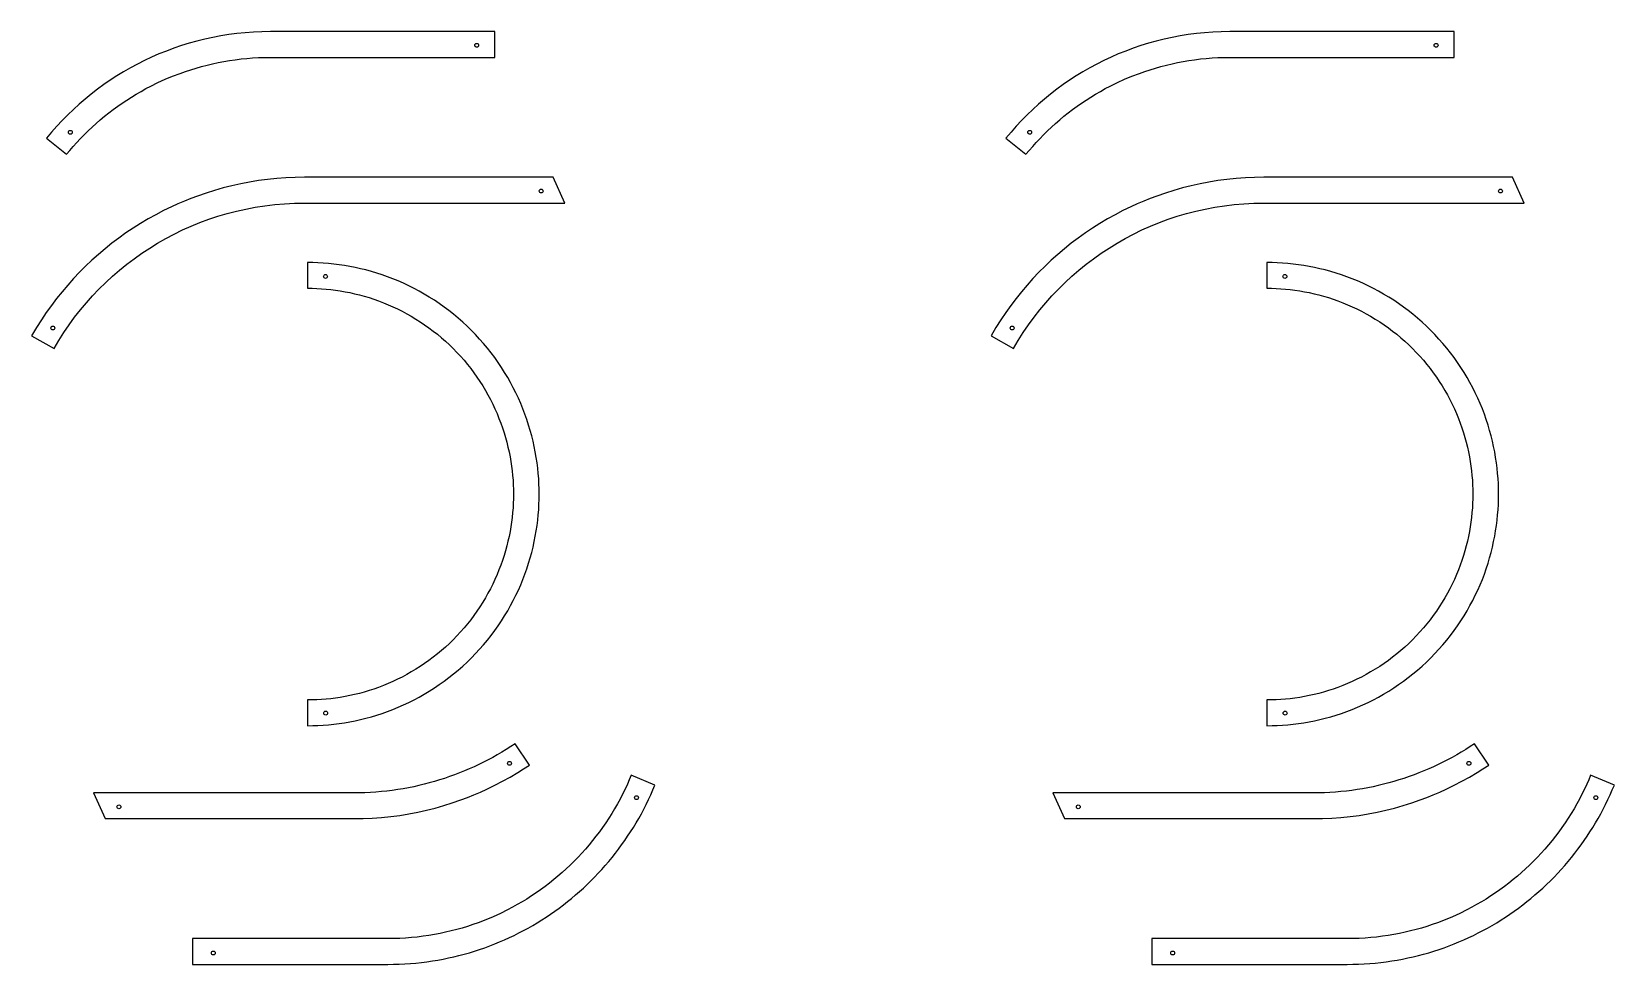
# Model space of a CAD drawing. Header units: millimetres. Extents: x -5172 to 15661, y -1212 to 2364.
# Drawn here: x 7136 to 9596, y -1118 to 332 of the extents above; entities that cross this region are included whole.
import ezdxf

# ---------------------------------------------------------------- set-up
doc = ezdxf.new("R2010")
doc.units = ezdxf.units.MM
doc.layers.get('0').update_dxf_attribs({"color": 18, "true_color": 0x000000})
doc.layers.add('TOP$Visible$Curves', color=1, linetype='Continuous', true_color=0xff0000)

msp = doc.modelspace()

# ---------------------------------------------------------------- linework, layer by layer
for points in [[(7506.6, 332.2), (7493.5, 332), (7480.5, 331.5), (7467.6, 330.5), (7454.7, 329.2), (7442, 327.6), (7429.4, 325.6), (7417, 323.2), (7404.6, 320.5), (7392.4, 317.5), (7380.3, 314.2), (7368.4, 310.5), (7356.6, 306.5), (7344.9, 302.1), (7333.4, 297.5), (7322.1, 292.6), (7310.9, 287.3), (7299.9, 281.8), (7289.1, 276), (7278.4, 269.9), (7268, 263.5), (7257.7, 256.8), (7247.6, 249.8), (7237.7, 242.6), (7228.1, 235.2), (7218.6, 227.5), (7209.4, 219.5), (7200.4, 211.3), (7191.6, 202.8), (7183, 194.1), (7174.7, 185.2), (7166.6, 176.1), (7158.8, 166.7)], [(7855.6, 332.2), (7615.7, 332.2), (7536.6, 332.2), (7514.4, 332.2), (7508.6, 332.2), (7507.1, 332.2), (7506.7, 332.2), (7506.6, 332.2), (7506.6, 332.2), (7506.6, 332.2)], [(7506.6, 292.2), (7855.6, 292.2), (7855.6, 332.2)], [(8997.9, 332.2), (8984.8, 332), (8971.8, 331.5), (8958.9, 330.5), (8946.1, 329.2), (8933.4, 327.6), (8920.8, 325.6), (8908.3, 323.2), (8895.9, 320.5), (8883.7, 317.5), (8871.6, 314.2), (8859.7, 310.5), (8847.9, 306.5), (8836.2, 302.1), (8824.7, 297.5), (8813.4, 292.6), (8802.2, 287.3), (8791.2, 281.8), (8780.4, 276), (8769.8, 269.9), (8759.3, 263.5), (8749, 256.8), (8738.9, 249.8), (8729.1, 242.6), (8719.4, 235.2), (8710, 227.5), (8700.7, 219.5), (8691.7, 211.3), (8682.9, 202.8), (8674.4, 194.1), (8666, 185.2), (8658, 176.1), (8650.1, 166.7)], [(9347, 332.2), (9107, 332.2), (9027.9, 332.2), (9005.8, 332.2), (8999.9, 332.2), (8998.4, 332.2), (8998.1, 332.2), (8998, 332.2), (8997.9, 332.2), (8997.9, 332.2)], [(8997.9, 292.2), (9347, 292.2), (9347, 332.2)], [(7189.8, 141.5), (7195, 147.7), (7200.2, 153.8), (7205.6, 159.8), (7211.1, 165.6), (7217.1, 171.8), (7223.2, 177.8), (7229.4, 183.7), (7235.8, 189.5), (7242.3, 195.1), (7248.9, 200.6), (7255.6, 205.9), (7262.4, 211.1), (7269.3, 216.2), (7276.4, 221.2), (7283.6, 225.9), (7290.8, 230.6), (7298.2, 235.1), (7305.6, 239.4), (7313.2, 243.6), (7320.8, 247.6), (7331.9, 253.1), (7343.2, 258.2), (7354.7, 263), (7366.2, 267.4), (7374.5, 270.4), (7382.9, 273.1), (7391.2, 275.7), (7399.7, 278.1), (7408.3, 280.3), (7416.9, 282.3), (7425.6, 284.2), (7434.3, 285.8), (7443.2, 287.3), (7452.1, 288.6), (7461, 289.7), (7470, 290.6), (7479.1, 291.3), (7488.3, 291.8), (7497.4, 292.1), (7506.6, 292.2)], [(8681.2, 141.5), (8686.3, 147.7), (8691.6, 153.8), (8697, 159.8), (8702.5, 165.6), (8708.4, 171.8), (8714.5, 177.8), (8720.8, 183.7), (8727.1, 189.5), (8733.6, 195.1), (8740.2, 200.6), (8746.9, 205.9), (8753.7, 211.1), (8760.7, 216.2), (8767.7, 221.2), (8774.9, 225.9), (8782.2, 230.6), (8789.5, 235.1), (8797, 239.4), (8804.5, 243.6), (8812.1, 247.6), (8823.3, 253.1), (8834.6, 258.2), (8846, 263), (8857.6, 267.4), (8865.9, 270.4), (8874.2, 273.1), (8882.6, 275.7), (8891, 278.1), (8899.6, 280.3), (8908.2, 282.3), (8916.9, 284.2), (8925.6, 285.8), (8934.5, 287.3), (8943.4, 288.6), (8952.4, 289.7), (8961.3, 290.6), (8970.4, 291.3), (8979.6, 291.8), (8988.8, 292.1), (8997.9, 292.2)], [(7158.8, 166.7), (7189.8, 141.5)], [(8650.1, 166.7), (8681.2, 141.5)], [(8067.4, -823.8), (8064.6, -830.7), (8061.6, -837.5), (8057.9, -845.3), (8054.1, -853), (8050.2, -860.7), (8046, -868.3), (8041.7, -875.8), (8037.3, -883.2), (8032.7, -890.5), (8027.9, -897.7), (8023, -904.7), (8018, -911.7), (8012.8, -918.6), (8007.5, -925.3), (8002.1, -931.9), (7996.5, -938.4), (7990.8, -944.8), (7984.9, -951.1), (7978.9, -957.3), (7972.8, -963.3), (7966.6, -969.2), (7960.2, -974.9), (7953.7, -980.6), (7947.1, -986), (7940.4, -991.4), (7933.6, -996.6), (7926.7, -1001.7), (7919.6, -1006.6), (7912.5, -1011.4), (7905.2, -1016.1), (7897.8, -1020.5), (7890.4, -1024.9), (7882.9, -1029), (7875.2, -1033), (7864.1, -1038.5), (7852.8, -1043.7), (7841.4, -1048.5), (7829.8, -1052.9), (7821.5, -1055.8), (7813.2, -1058.6), (7804.8, -1061.2), (7796.3, -1063.5), (7787.7, -1065.8), (7779.1, -1067.8), (7770.4, -1069.6), (7761.7, -1071.3), (7752.8, -1072.8), (7743.9, -1074.1), (7735, -1075.2), (7726, -1076.1), (7716.9, -1076.8), (7707.7, -1077.3), (7698.6, -1077.6), (7689.4, -1077.7)], [(8104.5, -838.9), (8067.4, -823.8)], [(9558.8, -823.8), (9555.9, -830.7), (9552.9, -837.5), (9549.3, -845.3), (9545.5, -853), (9541.5, -860.7), (9537.4, -868.3), (9533.1, -875.8), (9528.6, -883.2), (9524, -890.5), (9519.3, -897.7), (9514.4, -904.7), (9509.3, -911.7), (9504.2, -918.6), (9498.9, -925.3), (9493.4, -931.9), (9487.8, -938.4), (9482.1, -944.8), (9476.2, -951.1), (9470.2, -957.3), (9464.1, -963.3), (9457.9, -969.2), (9451.5, -974.9), (9445.1, -980.6), (9438.5, -986), (9431.8, -991.4), (9425, -996.6), (9418, -1001.7), (9410.9, -1006.6), (9403.8, -1011.4), (9396.5, -1016.1), (9389.2, -1020.5), (9381.7, -1024.9), (9374.2, -1029), (9366.6, -1033), (9355.4, -1038.5), (9344.1, -1043.7), (9332.7, -1048.5), (9321.1, -1052.9), (9312.8, -1055.8), (9304.5, -1058.6), (9296.1, -1061.2), (9287.7, -1063.5), (9279.1, -1065.8), (9270.4, -1067.8), (9261.8, -1069.6), (9253.1, -1071.3), (9244.2, -1072.8), (9235.3, -1074.1), (9226.3, -1075.2), (9217.4, -1076.1), (9208.2, -1076.8), (9199.1, -1077.3), (9189.9, -1077.6), (9180.7, -1077.7)], [(9595.8, -838.9), (9558.8, -823.8)], [(7689.4, -1117.7), (7698.2, -1117.6), (7706.9, -1117.3), (7715.6, -1116.9), (7724.3, -1116.3), (7732.9, -1115.6), (7741.4, -1114.7), (7749.9, -1113.6), (7758.4, -1112.4), (7766.8, -1111), (7775.1, -1109.5), (7783.4, -1107.8), (7791.6, -1106), (7799.8, -1104), (7807.9, -1101.8), (7816, -1099.6), (7824, -1097.1), (7831.9, -1094.5), (7839.8, -1091.8), (7847.6, -1089), (7855.3, -1086), (7863, -1082.8), (7870.6, -1079.6), (7878.1, -1076.1), (7885.5, -1072.6), (7892.9, -1068.9), (7900.2, -1065.1), (7907.4, -1061.2), (7914.5, -1057.1), (7921.6, -1052.9), (7928.5, -1048.6), (7935.4, -1044.2), (7942.2, -1039.6), (7948.9, -1035), (7955.5, -1030.2), (7962.1, -1025.3), (7968.5, -1020.2), (7974.8, -1015.1), (7981, -1009.8), (7987.2, -1004.5), (7993.2, -999), (7999.2, -993.4), (8005, -987.7), (8010.7, -981.9), (8016.4, -976.1), (8021.9, -970.1), (8027.3, -964), (8032.6, -957.8), (8037.8, -951.5), (8042.9, -945.1), (8047.8, -938.6), (8052.7, -932.1), (8057.4, -925.4), (8062, -918.6), (8066.5, -911.8), (8070.9, -904.9), (8075.1, -897.9), (8079.3, -890.8), (8083.3, -883.6), (8087.1, -876.4), (8090.9, -869), (8094.5, -861.6), (8097.9, -854.1), (8101.3, -846.6), (8104.5, -838.9)], [(9180.7, -1117.7), (9189.5, -1117.6), (9198.3, -1117.3), (9206.9, -1116.9), (9215.6, -1116.3), (9224.2, -1115.6), (9232.7, -1114.7), (9241.2, -1113.6), (9249.7, -1112.4), (9258.1, -1111), (9266.4, -1109.5), (9274.7, -1107.8), (9283, -1106), (9291.2, -1104), (9299.3, -1101.8), (9307.3, -1099.6), (9315.3, -1097.1), (9323.3, -1094.5), (9331.1, -1091.8), (9338.9, -1089), (9346.7, -1086), (9354.3, -1082.8), (9361.9, -1079.6), (9369.4, -1076.1), (9376.9, -1072.6), (9384.2, -1068.9), (9391.5, -1065.1), (9398.7, -1061.2), (9405.9, -1057.1), (9412.9, -1052.9), (9419.9, -1048.6), (9426.8, -1044.2), (9433.5, -1039.6), (9440.3, -1035), (9446.9, -1030.2), (9453.4, -1025.3), (9459.8, -1020.2), (9466.1, -1015.1), (9472.4, -1009.8), (9478.5, -1004.5), (9484.6, -999), (9490.5, -993.4), (9496.3, -987.7), (9502.1, -981.9), (9507.7, -976.1), (9513.2, -970.1), (9518.6, -964), (9523.9, -957.8), (9529.1, -951.5), (9534.2, -945.1), (9539.2, -938.6), (9544, -932.1), (9548.8, -925.4), (9553.4, -918.6), (9557.9, -911.8), (9562.2, -904.9), (9566.5, -897.9), (9570.6, -890.8), (9574.6, -883.6), (9578.5, -876.4), (9582.2, -869), (9585.8, -861.6), (9589.3, -854.1), (9592.6, -846.6), (9595.8, -838.9)], [(7689.4, -1077.7), (7385.4, -1077.7), (7385.4, -1117.7)], [(9180.7, -1077.7), (8876.7, -1077.7), (8876.7, -1117.7)], [(7385.4, -1117.7), (7596.8, -1117.7), (7664.2, -1117.7), (7682.8, -1117.7), (7687.7, -1117.7), (7689, -1117.7), (7689.3, -1117.7), (7689.4, -1117.7), (7689.4, -1117.7), (7689.4, -1117.7)], [(8876.7, -1117.7), (9088.1, -1117.7), (9155.5, -1117.7), (9174.2, -1117.7), (9179.1, -1117.7), (9180.3, -1117.7), (9180.6, -1117.7), (9180.7, -1117.7), (9180.7, -1117.7), (9180.7, -1117.7)]]:
    msp.add_lwpolyline(points)
at = {"color": 7}
for centre in [(7827.4, 311), (9318.7, 311), (7195.7, 175.8), (8687, 175.8), (7927.5, 84.4), (9418.8, 84.4), (7592.4, -48.3), (9083.7, -48.3), (7168.4, -128.5), (8659.7, -128.5), (7592.6, -727.1), (9084, -727.1), (7878.3, -805.2), (9369.7, -805.2), (8075.7, -858.6), (9567, -858.6), (7271.2, -872.8), (8762.5, -872.8), (7417.9, -1100), (8909.2, -1100)]:
    msp.add_circle(centre, 3, dxfattribs=at)
at = {"layer": 'TOP$Visible$Curves', "lineweight": -3}
for points in [[(7559.7, 105.8), (7545.3, 105.6), (7530.9, 104.9), (7516.5, 103.9), (7502.2, 102.4), (7488.2, 100.6), (7474.3, 98.3), (7460.5, 95.7), (7446.7, 92.6), (7433.2, 89.2), (7419.8, 85.4), (7406.6, 81.3), (7393.5, 76.7), (7383.2, 72.9), (7373, 68.8), (7362.9, 64.5), (7352.9, 59.9), (7340.6, 54), (7328.5, 47.7), (7316.6, 41), (7304.9, 34.1), (7293.4, 26.8), (7282.1, 19.3), (7271.1, 11.4), (7260.3, 3.2), (7249.7, -5.2), (7239.4, -14), (7229.3, -23), (7219.5, -32.3), (7209.9, -41.8), (7200.6, -51.6), (7191.6, -61.7), (7182.9, -72), (7174.4, -82.6), (7166.2, -93.4), (7158.3, -104.4), (7150.8, -115.6), (7143, -127.9), (7135.5, -140.5)], [(7964.2, 65.8), (7946.4, 105.8), (7559.7, 105.8)], [(9051, 105.8), (9036.6, 105.6), (9022.2, 104.9), (9007.9, 103.9), (8993.6, 102.4), (8979.6, 100.6), (8965.6, 98.3), (8951.8, 95.7), (8938, 92.6), (8924.5, 89.2), (8911.2, 85.4), (8897.9, 81.3), (8884.8, 76.7), (8874.5, 72.9), (8864.3, 68.8), (8854.2, 64.5), (8844.2, 59.9), (8831.9, 54), (8819.8, 47.7), (8807.9, 41), (8796.2, 34.1), (8784.7, 26.8), (8773.5, 19.3), (8762.4, 11.4), (8751.6, 3.2), (8741, -5.2), (8730.7, -14), (8720.6, -23), (8710.8, -32.3), (8701.2, -41.8), (8692, -51.6), (8682.9, -61.7), (8674.2, -72), (8665.7, -82.6), (8657.5, -93.4), (8649.7, -104.4), (8642.1, -115.6), (8634.3, -127.9), (8626.9, -140.5)], [(9455.5, 65.8), (9437.7, 105.8), (9051, 105.8)], [(7170.3, -160.3), (7177.7, -147.8), (7185.5, -135.5), (7193.7, -123.5), (7202.3, -111.8), (7211.3, -100.4), (7220.6, -89.3), (7230.2, -78.5), (7240.2, -68), (7250.6, -57.9), (7261.2, -48), (7272.2, -38.6), (7283.4, -29.4), (7295, -20.7), (7306.9, -12.3), (7319, -4.3), (7331.4, 3.4), (7344.1, 10.6), (7357, 17.4), (7370.1, 23.9), (7383.5, 29.8), (7397.2, 35.4), (7411, 40.5), (7425.1, 45.2), (7439.3, 49.4), (7453.8, 53.2), (7468.4, 56.5), (7483.2, 59.3), (7498.2, 61.6), (7513.4, 63.4), (7528.7, 64.7), (7544.1, 65.5), (7559.7, 65.8)], [(7559.7, 65.8), (7559.7, 65.8), (7559.7, 65.8), (7560, 65.8), (7560.8, 65.8), (7564.2, 65.8), (7577, 65.8), (7622.9, 65.8), (7761.9, 65.8), (7901, 65.8), (7946.8, 65.8), (7959.6, 65.8), (7963, 65.8), (7963.9, 65.8), (7964.1, 65.8), (7964.1, 65.8), (7964.2, 65.8)], [(8661.6, -160.3), (8669, -147.8), (8676.9, -135.5), (8685.1, -123.5), (8693.7, -111.8), (8702.6, -100.4), (8711.9, -89.3), (8721.6, -78.5), (8731.6, -68), (8741.9, -57.9), (8752.5, -48), (8763.5, -38.6), (8774.8, -29.4), (8786.3, -20.7), (8798.2, -12.3), (8810.3, -4.3), (8822.7, 3.4), (8835.4, 10.6), (8848.3, 17.4), (8861.5, 23.9), (8874.9, 29.8), (8888.5, 35.4), (8902.4, 40.5), (8916.4, 45.2), (8930.7, 49.4), (8945.1, 53.2), (8959.8, 56.5), (8974.6, 59.3), (8989.6, 61.6), (9004.7, 63.4), (9020, 64.7), (9035.4, 65.5), (9051, 65.8)], [(9051, 65.8), (9051, 65.8), (9051.1, 65.8), (9051.3, 65.8), (9052.2, 65.8), (9055.5, 65.8), (9068.4, 65.8), (9114.2, 65.8), (9253.2, 65.8), (9392.3, 65.8), (9438.1, 65.8), (9450.9, 65.8), (9454.3, 65.8), (9455.2, 65.8), (9455.4, 65.8), (9455.5, 65.8), (9455.5, 65.8)], [(7564.5, -746.7), (7572.5, -746.6), (7580.6, -746.4), (7588.7, -745.9), (7596.9, -745.3), (7605.1, -744.4), (7613.4, -743.4), (7621.7, -742.2), (7630, -740.7), (7638.4, -739.1), (7646.8, -737.2), (7655.2, -735.1), (7663.6, -732.8), (7672, -730.3), (7680.3, -727.6), (7688.7, -724.6), (7697, -721.5), (7705.3, -718.1), (7713.6, -714.4), (7721.7, -710.6), (7729.9, -706.5), (7737.9, -702.2), (7745.9, -697.7), (7753.7, -693), (7761.5, -688), (7769.2, -682.9), (7776.7, -677.5), (7784.1, -672), (7791.4, -666.2), (7798.6, -660.3), (7805.6, -654.1), (7812.4, -647.8), (7819.1, -641.3), (7825.6, -634.6), (7831.9, -627.8), (7838, -620.8), (7844, -613.6), (7849.8, -606.3), (7855.3, -598.9), (7860.7, -591.4), (7865.8, -583.7), (7870.8, -576), (7875.5, -568.1), (7880, -560.1), (7884.3, -552.1), (7888.4, -544), (7892.2, -535.8), (7895.8, -527.5), (7899.2, -519.2), (7902.4, -510.9), (7905.4, -502.6), (7908.1, -494.2), (7910.6, -485.8), (7912.9, -477.4), (7915, -469), (7916.8, -460.6), (7918.5, -452.2), (7919.9, -443.9), (7921.2, -435.6), (7922.2, -427.3), (7923.1, -419.1), (7923.7, -410.9), (7924.2, -402.8), (7924.4, -394.7), (7924.5, -386.7), (7924.4, -378.7), (7924.2, -370.7), (7923.7, -362.6), (7923.1, -354.4), (7922.2, -346.2), (7921.2, -337.9), (7919.9, -329.6), (7918.5, -321.2), (7916.8, -312.9), (7915, -304.5), (7912.9, -296.1), (7910.6, -287.7), (7908.1, -279.3), (7905.4, -270.9), (7902.4, -262.5), (7899.2, -254.2), (7895.8, -245.9), (7892.2, -237.7), (7888.4, -229.5), (7884.3, -221.4), (7880, -213.3), (7875.5, -205.4), (7870.8, -197.5), (7865.8, -189.7), (7860.7, -182.1), (7855.3, -174.5), (7849.8, -167.1), (7844, -159.8), (7838, -152.7), (7831.9, -145.7), (7825.6, -138.8), (7819.1, -132.2), (7812.4, -125.7), (7805.6, -119.3), (7798.6, -113.2), (7791.4, -107.2), (7784.1, -101.5), (7776.7, -95.9), (7769.2, -90.6), (7761.5, -85.4), (7753.7, -80.5), (7745.9, -75.7), (7737.9, -71.2), (7729.9, -66.9), (7721.7, -62.9), (7713.6, -59), (7705.3, -55.4), (7697, -52), (7688.7, -48.8), (7680.3, -45.9), (7672, -43.1), (7663.6, -40.6), (7655.2, -38.3), (7646.8, -36.3), (7638.4, -34.4), (7630, -32.7), (7621.7, -31.3), (7613.4, -30.1), (7605.1, -29), (7596.9, -28.2), (7588.7, -27.5), (7580.6, -27.1), (7572.5, -26.8), (7564.5, -26.7)], [(7564.5, -26.7), (7564.5, -66.7)], [(9055.8, -746.7), (9063.8, -746.6), (9071.9, -746.4), (9080, -745.9), (9088.2, -745.3), (9096.4, -744.4), (9104.7, -743.4), (9113, -742.2), (9121.4, -740.7), (9129.7, -739.1), (9138.1, -737.2), (9146.5, -735.1), (9154.9, -732.8), (9163.3, -730.3), (9171.7, -727.6), (9180, -724.6), (9188.4, -721.5), (9196.6, -718.1), (9204.9, -714.4), (9213.1, -710.6), (9221.2, -706.5), (9229.2, -702.2), (9237.2, -697.7), (9245.1, -693), (9252.8, -688), (9260.5, -682.9), (9268, -677.5), (9275.5, -672), (9282.8, -666.2), (9289.9, -660.3), (9296.9, -654.1), (9303.7, -647.8), (9310.4, -641.3), (9316.9, -634.6), (9323.2, -627.8), (9329.4, -620.8), (9335.3, -613.6), (9341.1, -606.3), (9346.7, -598.9), (9352, -591.4), (9357.2, -583.7), (9362.1, -576), (9366.8, -568.1), (9371.3, -560.1), (9375.6, -552.1), (9379.7, -544), (9383.5, -535.8), (9387.2, -527.5), (9390.6, -519.2), (9393.7, -510.9), (9396.7, -502.6), (9399.4, -494.2), (9401.9, -485.8), (9404.2, -477.4), (9406.3, -469), (9408.2, -460.6), (9409.8, -452.2), (9411.3, -443.9), (9412.5, -435.6), (9413.6, -427.3), (9414.4, -419.1), (9415, -410.9), (9415.5, -402.8), (9415.8, -394.7), (9415.8, -386.7), (9415.8, -378.7), (9415.5, -370.7), (9415, -362.6), (9414.4, -354.4), (9413.6, -346.2), (9412.5, -337.9), (9411.3, -329.6), (9409.8, -321.2), (9408.2, -312.9), (9406.3, -304.5), (9404.2, -296.1), (9401.9, -287.7), (9399.4, -279.3), (9396.7, -270.9), (9393.7, -262.5), (9390.6, -254.2), (9387.2, -245.9), (9383.5, -237.7), (9379.7, -229.5), (9375.6, -221.4), (9371.3, -213.3), (9366.8, -205.4), (9362.1, -197.5), (9357.2, -189.7), (9352, -182.1), (9346.7, -174.5), (9341.1, -167.1), (9335.3, -159.8), (9329.4, -152.7), (9323.2, -145.7), (9316.9, -138.8), (9310.4, -132.2), (9303.7, -125.7), (9296.9, -119.3), (9289.9, -113.2), (9282.8, -107.2), (9275.5, -101.5), (9268, -95.9), (9260.5, -90.6), (9252.8, -85.4), (9245.1, -80.5), (9237.2, -75.7), (9229.2, -71.2), (9221.2, -66.9), (9213.1, -62.9), (9204.9, -59), (9196.6, -55.4), (9188.4, -52), (9180, -48.8), (9171.7, -45.9), (9163.3, -43.1), (9154.9, -40.6), (9146.5, -38.3), (9138.1, -36.3), (9129.7, -34.4), (9121.4, -32.7), (9113, -31.3), (9104.7, -30.1), (9096.4, -29), (9088.2, -28.2), (9080, -27.5), (9071.9, -27.1), (9063.8, -26.8), (9055.8, -26.7)], [(9055.8, -26.7), (9055.8, -66.7)], [(7564.5, -66.7), (7571.6, -66.8), (7578.8, -67), (7586, -67.4), (7593.3, -68), (7600.6, -68.8), (7607.9, -69.7), (7615.3, -70.8), (7622.7, -72.1), (7630.2, -73.5), (7637.6, -75.2), (7645.1, -77), (7652.6, -79.1), (7660, -81.3), (7667.5, -83.7), (7674.9, -86.4), (7682.3, -89.2), (7689.7, -92.2), (7697, -95.4), (7704.3, -98.9), (7711.5, -102.5), (7718.6, -106.3), (7725.7, -110.3), (7732.7, -114.5), (7739.6, -118.9), (7746.4, -123.5), (7753.1, -128.2), (7759.7, -133.2), (7766.2, -138.3), (7772.6, -143.6), (7778.8, -149), (7784.9, -154.7), (7790.8, -160.5), (7796.6, -166.4), (7802.2, -172.5), (7807.7, -178.7), (7812.9, -185), (7818.1, -191.5), (7823, -198.1), (7827.8, -204.8), (7832.3, -211.6), (7836.7, -218.5), (7840.9, -225.5), (7844.9, -232.6), (7848.8, -239.8), (7852.4, -247), (7855.8, -254.2), (7859, -261.6), (7862, -268.9), (7864.9, -276.3), (7867.5, -283.8), (7869.9, -291.2), (7872.2, -298.7), (7874.2, -306.1), (7876, -313.6), (7877.7, -321.1), (7879.2, -328.5), (7880.5, -335.9), (7881.6, -343.3), (7882.5, -350.7), (7883.2, -358), (7883.8, -365.2), (7884.2, -372.5), (7884.4, -379.6), (7884.5, -386.7), (7884.4, -393.8), (7884.2, -401), (7883.8, -408.2), (7883.2, -415.5), (7882.5, -422.8), (7881.6, -430.2), (7880.5, -437.5), (7879.2, -445), (7877.7, -452.4), (7876, -459.8), (7874.2, -467.3), (7872.2, -474.8), (7869.9, -482.2), (7867.5, -489.7), (7864.9, -497.1), (7862, -504.5), (7859, -511.9), (7855.8, -519.2), (7852.4, -526.5), (7848.8, -533.7), (7844.9, -540.9), (7840.9, -547.9), (7836.7, -554.9), (7832.3, -561.8), (7827.8, -568.6), (7823, -575.4), (7818.1, -581.9), (7812.9, -588.4), (7807.7, -594.8), (7802.2, -601), (7796.6, -607.1), (7790.8, -613), (7784.9, -618.8), (7778.8, -624.4), (7772.6, -629.9), (7766.2, -635.2), (7759.7, -640.3), (7753.1, -645.2), (7746.4, -650), (7739.6, -654.6), (7732.7, -659), (7725.7, -663.2), (7718.6, -667.2), (7711.5, -671), (7704.3, -674.6), (7697, -678), (7689.7, -681.2), (7682.3, -684.3), (7674.9, -687.1), (7667.5, -689.7), (7660, -692.1), (7652.6, -694.4), (7645.1, -696.4), (7637.6, -698.3), (7630.2, -699.9), (7622.7, -701.4), (7615.3, -702.7), (7607.9, -703.8), (7600.6, -704.7), (7593.3, -705.4), (7586, -706), (7578.8, -706.4), (7571.6, -706.6), (7564.5, -706.7)], [(9055.8, -66.7), (9062.9, -66.8), (9070.1, -67), (9077.3, -67.4), (9084.6, -68), (9091.9, -68.8), (9099.3, -69.7), (9106.7, -70.8), (9114.1, -72.1), (9121.5, -73.5), (9129, -75.2), (9136.4, -77), (9143.9, -79.1), (9151.4, -81.3), (9158.8, -83.7), (9166.2, -86.4), (9173.6, -89.2), (9181, -92.2), (9188.3, -95.4), (9195.6, -98.9), (9202.8, -102.5), (9210, -106.3), (9217, -110.3), (9224, -114.5), (9231, -118.9), (9237.8, -123.5), (9244.5, -128.2), (9251.1, -133.2), (9257.5, -138.3), (9263.9, -143.6), (9270.1, -149), (9276.2, -154.7), (9282.1, -160.5), (9287.9, -166.4), (9293.5, -172.5), (9299, -178.7), (9304.3, -185), (9309.4, -191.5), (9314.3, -198.1), (9319.1, -204.8), (9323.7, -211.6), (9328.1, -218.5), (9332.3, -225.5), (9336.3, -232.6), (9340.1, -239.8), (9343.7, -247), (9347.1, -254.2), (9350.4, -261.6), (9353.4, -268.9), (9356.2, -276.3), (9358.8, -283.8), (9361.3, -291.2), (9363.5, -298.7), (9365.5, -306.1), (9367.4, -313.6), (9369, -321.1), (9370.5, -328.5), (9371.8, -335.9), (9372.9, -343.3), (9373.8, -350.7), (9374.5, -358), (9375.1, -365.2), (9375.5, -372.5), (9375.8, -379.6), (9375.8, -386.7), (9375.8, -393.8), (9375.5, -401), (9375.1, -408.2), (9374.5, -415.5), (9373.8, -422.8), (9372.9, -430.2), (9371.8, -437.5), (9370.5, -445), (9369, -452.4), (9367.4, -459.8), (9365.5, -467.3), (9363.5, -474.8), (9361.3, -482.2), (9358.8, -489.7), (9356.2, -497.1), (9353.4, -504.5), (9350.4, -511.9), (9347.1, -519.2), (9343.7, -526.5), (9340.1, -533.7), (9336.3, -540.9), (9332.3, -547.9), (9328.1, -554.9), (9323.7, -561.8), (9319.1, -568.6), (9314.3, -575.4), (9309.4, -581.9), (9304.3, -588.4), (9299, -594.8), (9293.5, -601), (9287.9, -607.1), (9282.1, -613), (9276.2, -618.8), (9270.1, -624.4), (9263.9, -629.9), (9257.5, -635.2), (9251.1, -640.3), (9244.5, -645.2), (9237.8, -650), (9231, -654.6), (9224, -659), (9217, -663.2), (9210, -667.2), (9202.8, -671), (9195.6, -674.6), (9188.3, -678), (9181, -681.2), (9173.6, -684.3), (9166.2, -687.1), (9158.8, -689.7), (9151.4, -692.1), (9143.9, -694.4), (9136.4, -696.4), (9129, -698.3), (9121.5, -699.9), (9114.1, -701.4), (9106.7, -702.7), (9099.3, -703.8), (9091.9, -704.7), (9084.6, -705.4), (9077.3, -706), (9070.1, -706.4), (9062.9, -706.6), (9055.8, -706.7)], [(7135.5, -140.5), (7170.3, -160.3)], [(8626.9, -140.5), (8661.6, -160.3)], [(7564.5, -706.7), (7564.5, -746.7)], [(9055.8, -706.7), (9055.8, -746.7)], [(7886.9, -774.7), (7880.2, -779.2), (7873.4, -783.5), (7866.4, -787.8), (7859.4, -791.9), (7852.4, -795.9), (7845.2, -799.7), (7838, -803.4), (7830.7, -807.1), (7823.3, -810.5), (7815.8, -813.9), (7808.3, -817.1), (7800.7, -820.2), (7793, -823.1), (7785.3, -825.9), (7777.5, -828.6), (7769.6, -831.1), (7761.7, -833.5), (7753.7, -835.7), (7745.7, -837.8), (7737.6, -839.8), (7729.4, -841.6), (7721.2, -843.2), (7712.9, -844.7), (7704.6, -846.1), (7696.2, -847.3), (7687.8, -848.3), (7679.4, -849.2), (7670.8, -849.9), (7662.3, -850.5), (7653.7, -850.9), (7645, -851.2), (7636.4, -851.2)], [(7909.3, -807.8), (7886.9, -774.7)], [(9378.3, -774.7), (9371.5, -779.2), (9364.7, -783.5), (9357.8, -787.8), (9350.8, -791.9), (9343.7, -795.9), (9336.5, -799.7), (9329.3, -803.4), (9322, -807.1), (9314.6, -810.5), (9307.2, -813.9), (9299.6, -817.1), (9292, -820.2), (9284.4, -823.1), (9276.6, -825.9), (9268.8, -828.6), (9261, -831.1), (9253, -833.5), (9245.1, -835.7), (9237, -837.8), (9228.9, -839.8), (9220.7, -841.6), (9212.5, -843.2), (9204.3, -844.7), (9195.9, -846.1), (9187.6, -847.3), (9179.2, -848.3), (9170.7, -849.2), (9162.2, -849.9), (9153.6, -850.5), (9145, -850.9), (9136.4, -851.2), (9127.7, -851.2)], [(9400.7, -807.8), (9378.3, -774.7)], [(7636.4, -891.2), (7650.7, -891), (7665.1, -890.4), (7679.5, -889.4), (7693.8, -887.9), (7707.8, -886.1), (7721.7, -883.8), (7735.6, -881.2), (7749.3, -878.1), (7762.8, -874.7), (7776.2, -870.9), (7789.4, -866.8), (7802.5, -862.2), (7812.8, -858.4), (7823, -854.3), (7833.2, -849.9), (7843.2, -845.4), (7855.4, -839.4), (7867.5, -833.1), (7879.4, -826.5), (7891.2, -819.5), (7900.3, -813.8), (7909.3, -807.8)], [(9127.7, -891.2), (9142.1, -891), (9156.5, -890.4), (9170.8, -889.4), (9185.1, -887.9), (9199.1, -886.1), (9213, -883.8), (9226.9, -881.2), (9240.7, -878.1), (9254.1, -874.7), (9267.5, -870.9), (9280.8, -866.8), (9293.9, -862.2), (9304.2, -858.4), (9314.4, -854.3), (9324.5, -849.9), (9334.5, -845.4), (9346.8, -839.4), (9358.9, -833.1), (9370.8, -826.5), (9382.5, -819.5), (9391.6, -813.8), (9400.7, -807.8)], [(7636.4, -851.2), (7636.3, -851.2), (7636.3, -851.2), (7636.1, -851.2), (7635.2, -851.2), (7631.8, -851.2), (7619, -851.2), (7573.2, -851.2), (7434.1, -851.2), (7295.1, -851.2), (7249.2, -851.2), (7236.4, -851.2), (7233, -851.2), (7232.2, -851.2), (7231.9, -851.2), (7231.9, -851.2), (7231.9, -851.2)], [(7231.9, -851.2), (7249.6, -891.2), (7636.4, -891.2)], [(9127.7, -851.2), (9127.7, -851.2), (9127.6, -851.2), (9127.4, -851.2), (9126.5, -851.2), (9123.1, -851.2), (9110.3, -851.2), (9064.5, -851.2), (8925.4, -851.2), (8786.4, -851.2), (8740.6, -851.2), (8727.7, -851.2), (8724.4, -851.2), (8723.5, -851.2), (8723.3, -851.2), (8723.2, -851.2), (8723.2, -851.2)], [(8723.2, -851.2), (8741, -891.2), (9127.7, -891.2)]]:
    msp.add_lwpolyline(points, dxfattribs=at)

doc.saveas('drawing.dxf')
